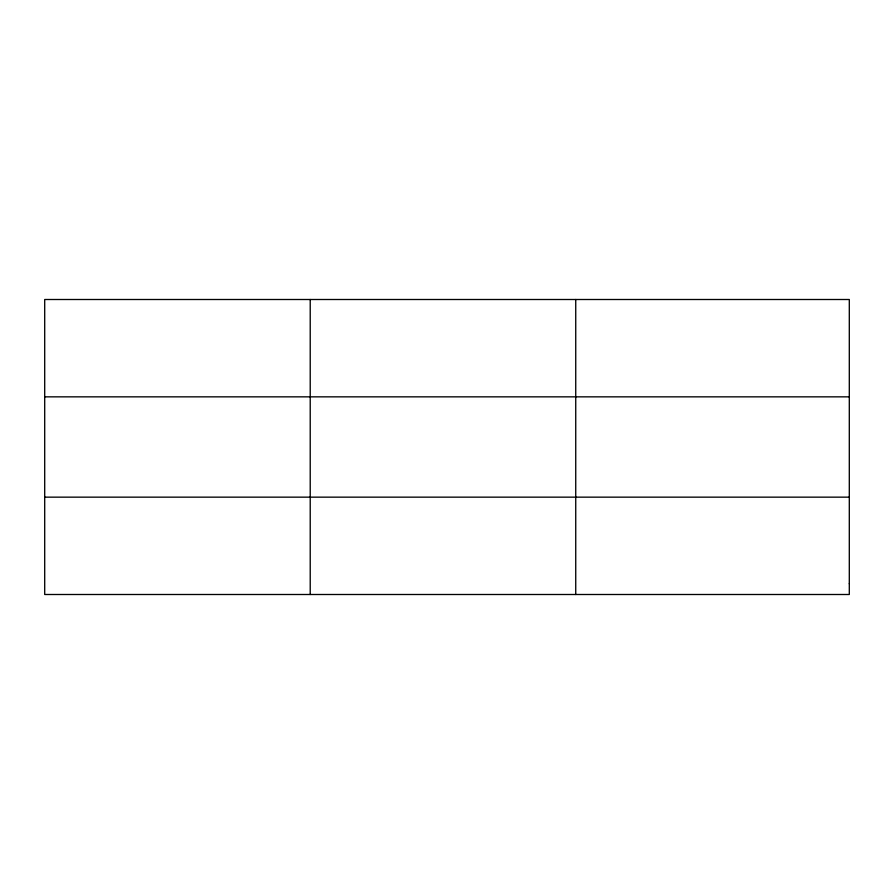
<?xml version="1.0" encoding="UTF-8"?>
<svg xmlns="http://www.w3.org/2000/svg" width="894" height="894" viewBox="0 0 894 894"><rect width="100%" height="100%" fill="white"/><g stroke="black" fill="none" stroke-linecap="round" stroke-linejoin="round"><path stroke-width="1.34" d="M310.218 299.501L310.218 594.499M575.736 299.501L575.736 594.499M44.7 396.847L849.3 396.847M44.7 497.153L849.3 497.153M849.3 583.681L849.3 594.499L44.7 594.499L44.7 299.501L849.3 299.501L849.3 583.681"/></g></svg>
